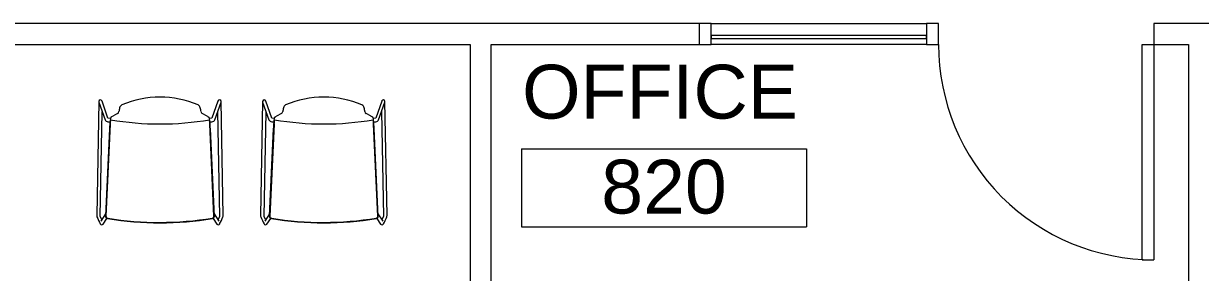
# Model space of a CAD drawing. Header units: inches. Extents: x 1 to 4637, y -664 to 702.
# Drawn here: x 1631.7 to 1828.3, y -532.9 to -491.2 of the extents above; entities that cross this region are included whole.
import ezdxf

# ---------------------------------------------------------------- set-up
doc = ezdxf.new("R2010")
doc.units = ezdxf.units.IN
doc.header["$MEASUREMENT"] = 0
for name, color, linetype, lineweight in [('A-AREA-IDEN', 2, 'Continuous', 20), ('A-DOOR', 31, 'Continuous', 9), ('A-DOOR-FRAM', 31, 'Continuous', 9), ('A-GLAZ', 151, 'Continuous', 9), ('I-FURN', 30, 'Continuous', 9), ('I-WALL', 2, 'Continuous', 9)]:
    doc.layers.add(name, color=color, linetype=linetype, lineweight=lineweight)
doc.styles.add('Arial', font='arial.ttf', dxfattribs={"height": 9})

# ---------------------------------------------------------------- blocks, each defined once
blk = doc.blocks.new('Single-Flush - With Sidelight - 36_ x 96_-2457194-New Construction - Tel_Data_Elec Plan')
at = {"layer": 'A-DOOR', "color": 250, "lineweight": 20}
for p, q in [((-16, 37.75), (-18, 37.75)), ((-18, 1.75), (-18, 37.75)), ((-16, 37.75), (-16, 1.75)), ((-16, 1.75), (-18, 1.75))]:
    blk.add_line(p, q, dxfattribs=at)
at = {"layer": 'A-DOOR'}
blk.add_arc((-18, 1.75), 36, 360, 90, dxfattribs=at)
at = {"layer": 'A-DOOR-FRAM', "color": 250, "lineweight": 20}
blk.add_line((58, -1.75), (58, 1.75), dxfattribs=at)
at = {"layer": 'A-GLAZ', "color": 250, "lineweight": 20}
for p, q in [((56, 0.75), (20, 0.75)), ((20, 0.75), (20, 0.25)), ((20, 0.25), (56, 0.25)), ((56, 0.25), (56, 0.75))]:
    blk.add_line(p, q, dxfattribs=at)
blk = doc.blocks.new('Desk - Group 3 - Typical-2357169-New Construction - Tel_Data_Elec Plan')
at = {"layer": 'I-FURN'}
for p, q in [((12.5, -41.49), (12.74, -40.96)), ((12.56, -40.69), (13.38, -41.93)), ((13.6, -41.16), (12.97, -40.2)), ((31.96, -40.2), (31.32, -41.17)), ((31.55, -41.93), (32.34, -40.73)), ((32.19, -40.96), (32.43, -41.49)), ((39.88, -41.49), (40.11, -40.96)), ((39.94, -40.69), (40.75, -41.93)), ((40.97, -41.16), (40.34, -40.2)), ((59.34, -40.2), (58.7, -41.17)), ((58.93, -41.93), (59.72, -40.73)), ((59.56, -40.96), (59.8, -41.49)), ((11.89, -41.64), (12.24, -60.7)), ((12.83, -59.06), (12.5, -41.49)), ((13.36, -41.54), (14.03, -56.13)), ((13.44, -41.53), (14.14, -56.95)), ((30.78, -56.94), (31.49, -41.57)), ((30.9, -56.13), (31.57, -41.58)), ((32.43, -41.49), (32.1, -58.99)), ((32.68, -60.7), (33.03, -41.64)), ((39.27, -41.64), (39.62, -60.7)), ((40.2, -59.06), (39.88, -41.49)), ((40.73, -41.54), (41.4, -56.13)), ((40.81, -41.53), (41.52, -56.95)), ((58.16, -56.94), (58.86, -41.57)), ((58.28, -56.13), (58.94, -41.58)), ((59.8, -41.49), (59.48, -58.99)), ((60.06, -60.7), (60.41, -41.64)), ((13.3, -57.67), (12.24, -60.63)), ((12.79, -60.78), (13.77, -57.94)), ((13.77, -57.94), (14.19, -57.89)), ((14.1, -57.33), (13.78, -57.33)), ((14.57, -58.25), (15.38, -58.7)), ((29.54, -58.7), (30.35, -58.25)), ((30.74, -57.89), (31.16, -57.94)), ((31.15, -57.33), (30.82, -57.33)), ((31.16, -57.94), (32.14, -60.78)), ((32.69, -60.6), (31.62, -57.67)), ((40.68, -57.67), (39.62, -60.63)), ((40.17, -60.78), (41.15, -57.94)), ((41.48, -57.33), (41.15, -57.33)), ((41.15, -57.94), (41.56, -57.89)), ((41.95, -58.25), (42.76, -58.7)), ((56.92, -58.7), (57.73, -58.25)), ((58.11, -57.89), (58.53, -57.94)), ((58.53, -57.33), (58.2, -57.33)), ((58.53, -57.94), (59.51, -60.78)), ((60.06, -60.6), (59, -57.67))]:
    blk.add_line(p, q, dxfattribs=at)
for centre, radius, start, end in [((22.9, -45.99), 11.88, 151.2585, 157.3475), ((12.76, -40.42), 0.31, 47.334, 151.2585), ((13.75, -41.52), 0.388, 99.3586, 182.6232), ((13.75, -41.52), 0.308, 99.3586, 182.6232), ((22.47, -94.43), 54.01, 80.6897, 99.3586), ((22.47, -94.43), 53.93, 80.6897, 99.3586), ((31.13, -41.56), 0.355, 357.3768, 80.6897), ((31.13, -41.56), 0.435, 357.3768, 80.6897), ((32.17, -40.42), 0.31, 28.7415, 132.666), ((22.02, -45.99), 11.88, 22.6525, 28.7415), ((50.28, -45.99), 11.88, 151.2585, 157.3475), ((40.13, -40.42), 0.31, 47.334, 151.2585), ((41.12, -41.52), 0.388, 99.3586, 182.6232), ((41.12, -41.52), 0.308, 99.3586, 182.6232), ((49.84, -94.43), 54.01, 80.6897, 99.3586), ((49.84, -94.43), 53.93, 80.6897, 99.3586), ((58.51, -41.56), 0.355, 357.3768, 80.6897), ((58.51, -41.56), 0.435, 357.3768, 80.6897), ((59.55, -40.42), 0.31, 28.7415, 132.666), ((49.4, -45.99), 11.88, 22.6525, 28.7415), ((12.46, -41.63), 0.566, 157.3475, 181.0533), ((32.47, -41.63), 0.566, 358.9467, 22.6525), ((39.83, -41.63), 0.566, 157.3475, 181.0533), ((59.84, -41.63), 0.566, 358.9467, 22.6525), ((45.07, -54.7), 31.07, 182.6232, 185.3735), ((18.06, -57.08), 3.92, 178.1706, 188.6526), ((22.45, -105.42), 48.46, 80.1844, 99.8166), ((25.44, -56.76), 5.35, 350.2889, 358.1227), ((-0.14, -54.7), 31.07, 354.6265, 357.3768), ((72.44, -54.7), 31.07, 182.6232, 185.3735), ((45.44, -57.08), 3.92, 178.1706, 188.6526), ((49.82, -105.42), 48.46, 80.1844, 99.8166), ((52.81, -56.76), 5.35, 350.2889, 358.1227), ((27.24, -54.7), 31.07, 354.6265, 357.3768), ((13.78, -57.83), 0.5, 90, 161), ((15.34, -57.5), 1.21, 185.3735, 205.406), ((14.47, -57.91), 0.255, 205.406, 231.419), ((11.86, -63.15), 5.6, 61, 63.9865), ((15.17, -59.08), 0.435, 6.8593, 61), ((29.76, -59.08), 0.435, 119, 173.1407), ((33.07, -63.15), 5.6, 116.0135, 119), ((30.45, -57.91), 0.255, 308.581, 334.594), ((29.59, -57.5), 1.21, 334.594, 354.6265), ((31.15, -57.83), 0.5, 19, 90), ((41.15, -57.83), 0.5, 90, 161), ((42.71, -57.5), 1.21, 185.3735, 205.406), ((41.85, -57.91), 0.255, 205.406, 231.419), ((39.23, -63.15), 5.6, 61, 63.9865), ((42.55, -59.08), 0.435, 6.8593, 61), ((57.13, -59.08), 0.435, 119, 173.1407), ((60.45, -63.15), 5.6, 116.0135, 119), ((57.83, -57.91), 0.255, 308.581, 334.594), ((56.96, -57.5), 1.21, 334.594, 354.6265), ((58.53, -57.83), 0.5, 19, 90), ((12.53, -60.69), 0.282, 181.0533, 341), ((20.6, -58.42), 5.03, 186.8593, 194.0956), ((16.51, -59.45), 0.817, 194.0956, 238.7804), ((22.46, -45.25), 16.2, 246.8302, 293.1681), ((28.42, -59.45), 0.817, 301.1935, 345.9044), ((24.33, -58.42), 5.03, 345.9044, 353.1407), ((32.4, -60.69), 0.282, 199, 358.9467), ((39.9, -60.69), 0.282, 181.0533, 341), ((47.97, -58.42), 5.03, 186.8593, 194.0956), ((43.89, -59.45), 0.817, 194.0956, 238.7804), ((49.84, -45.25), 16.2, 246.8302, 293.1681), ((55.79, -59.45), 0.817, 301.1935, 345.9044), ((51.7, -58.42), 5.03, 345.9044, 353.1407), ((59.78, -60.69), 0.282, 199, 358.9467)]:
    blk.add_arc(centre, radius, start, end, dxfattribs=at)
blk = doc.blocks.new('FORM Room Tag - Name _ Number-2260771-New Construction - Tel_Data_Elec Plan')
at = {"layer": 'A-AREA-IDEN'}
for p, q in [((-0.2444, -0.0231), (-0.2444, -0.1589)), ((-0.2444, -0.0231), (0.2515, -0.0231)), ((0.2515, -0.0231), (0.2515, -0.1589)), ((-0.2444, -0.1589), (0.2515, -0.1589))]:
    blk.add_line(p, q, dxfattribs=at)

msp = doc.modelspace()

# ---------------------------------------------------------------- linework, layer by layer
at = {"layer": 'I-WALL', "color": 250, "lineweight": 20}
for p, q in [((1746.54, -491.23), (1609.79, -491.23)), ((1746.54, -494.73), (1746.54, -491.23)), ((1784.54, -491.23), (1782.54, -491.23)), ((1782.54, -491.23), (1782.54, -494.73)), ((1784.54, -494.73), (1784.54, -491.23)), ((1835.54, -491.23), (1820.54, -491.23)), ((1820.54, -491.23), (1820.54, -494.73)), ((1609.79, -494.73), (1706.29, -494.73)), ((1706.29, -494.73), (1706.29, -642.6)), ((1709.79, -642.6), (1709.79, -494.73)), ((1709.79, -494.73), (1746.54, -494.73)), ((1782.54, -494.73), (1784.54, -494.73)), ((1820.54, -494.73), (1826.29, -494.73)), ((1826.29, -494.73), (1826.29, -642.6))]:
    msp.add_line(p, q, dxfattribs=at)
at = {"layer": 'I-WALL', "lineweight": 13}
for p, q in [((1746.54, -491.23), (1782.54, -491.23)), ((1782.54, -494.73), (1746.54, -494.73))]:
    msp.add_line(p, q, dxfattribs=at)

# ---------------------------------------------------------------- block references
at = {"layer": 'A-AREA-IDEN', "xscale": 95.99999999999994, "yscale": 95.99999999999994, "zscale": 95.99999999999994}
msp.add_blockref('FORM Room Tag - Name _ Number-2260771-New Construction - Tel_Data_Elec Plan', (1738.32, -509.96), dxfattribs=at)
at = {"layer": 'A-DOOR', "lineweight": 13, "rotation": 180}
msp.add_blockref('Single-Flush - With Sidelight - 36_ x 96_-2457194-New Construction - Tel_Data_Elec Plan', (1802.54, -492.98), dxfattribs=at)
at = {"layer": 'I-FURN', "rotation": 180}
msp.add_blockref('Desk - Group 3 - Typical-2357169-New Construction - Tel_Data_Elec Plan', (1704.29, -564.98), dxfattribs=at)

# ---------------------------------------------------------------- texts
at = {"layer": 'A-AREA-IDEN', "lineweight": 9, "char_height": 9, "attachment_point": 1, "style": 'Arial'}
for s, insert, width in [('OFFICE', (1714.96, -498.12), 56.358), ('820', (1728.18, -514), 25.452)]:
    msp.add_mtext(s, dxfattribs=dict(at, insert=insert, width=width))

doc.saveas('drawing.dxf')
